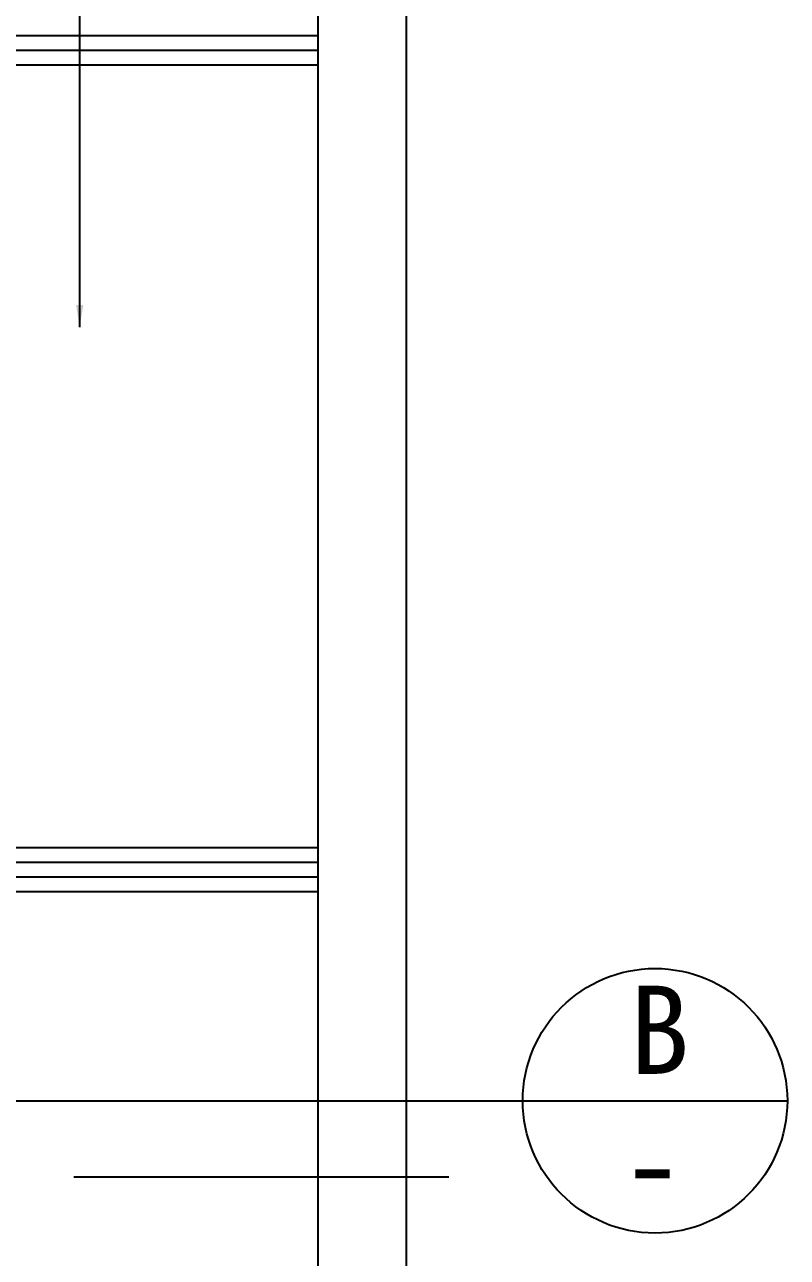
# Model space of a CAD drawing. Extents: x 493 to 4504, y 3788 to 7712.
# Drawn here: x 3816 to 4335, y 5939 to 6777 of the extents above; entities that cross this region are included whole.
import ezdxf

# ---------------------------------------------------------------- set-up
doc = ezdxf.new("R2010")
doc.units = 0
doc.header["$MEASUREMENT"] = 0
doc.layers.get('0').update_dxf_attribs({"linetype": 'CONTINUOUS'})
for name, color, linetype in [('3', 3, 'CONTINUOUS'), ('4', 4, 'CONTINUOUS'), ('7', 7, 'CONTINUOUS'), ('TEXT', 3, 'CONTINUOUS')]:
    doc.layers.add(name, color=color, linetype=linetype)
doc.styles.add('HZ', font='')
doc.styles.get('HZ').set_extended_font_data('仿宋_GB2312')
doc.dimstyles.get("Standard").update_dxf_attribs({"dimscale": 30, "dimtxt": 2, "dimasz": 0.5, "dimexe": 1, "dimexo": 1, "dimgap": 0.5, "dimtad": 1, "dimdec": 0, "dimtxsty": 'HZ', "dimblk1": 'DOT', "dimblk2": 'DOT', "dimsah": 1, "dimcen": 0, "dimclrd": 256, "dimclre": 256, "dimclrt": 256, "dimazin": 3, "dimtfac": 0.5, "dimtdec": 4, "dimtmove": 0, "dimatfit": 3, "dimtolj": 1, "dimtzin": 0})

# ---------------------------------------------------------------- blocks, each defined once
blk = doc.blocks.new('_DOT')
at = {"color": 0, "linetype": 'BYBLOCK'}
blk.add_line((-0.35, 0), (-1, 0), dxfattribs=at)
at = {"color": 0, "linetype": 'BYBLOCK', "const_width": 0.35}
blk.add_lwpolyline([(-0.175, 0, 1), (0.175, 0, 1)], format="xyb", close=True, dxfattribs=at)

msp = doc.modelspace()

# ---------------------------------------------------------------- linework, layer by layer
at = {"layer": '3'}
for p, q in [((4016.05, 6769.72), (3336.05, 6769.72)), ((4016.05, 6759.72), (3336.05, 6759.72)), ((4016.05, 6207.22), (3336.05, 6207.22)), ((4016.05, 6197.22), (3336.05, 6197.22))]:
    msp.add_line(p, q, dxfattribs=at)
at = {"layer": '4'}
for p, q in [((4016.05, 4439.72), (4016.05, 6839.72)), ((4076.05, 4439.72), (4076.05, 6839.72))]:
    msp.add_line(p, q, dxfattribs=at)
at = {"layer": '7'}
for p, q in [((4016.05, 6749.72), (3336.05, 6749.72)), ((4016.05, 6217.22), (3336.05, 6217.22)), ((4016.05, 6187.22), (3336.05, 6187.22))]:
    msp.add_line(p, q, dxfattribs=at)
at = {"layer": 'TEXT', "ltscale": 100}
msp.add_line((827.87, 6045.05), (4335.2, 6045.05), dxfattribs=at)
at = {"layer": 'TEXT', "color": 1}
msp.add_line((4104.83, 5993.11), (3849.73, 5993.11), dxfattribs=at)
at = {"layer": 'TEXT'}
msp.add_circle((4245.2, 6045.05), 90, dxfattribs=at)

# ---------------------------------------------------------------- texts
at = {"layer": 'TEXT', "style": 'HZ'}
for s, p in [('B', (4227.8, 6063.36)), ('-', (4223.14, 5972.26))]:
    msp.add_text(s, height=60, dxfattribs=at).set_placement(p)

# ---------------------------------------------------------------- leaders
at = {"layer": 'TEXT', "ltscale": 100}
msp.add_leader([(3853.71, 6571.43), (3853.71, 7410.43), (4010.89, 7410.43)], dimstyle='STANDARD', dxfattribs=at)

doc.saveas('drawing.dxf')
